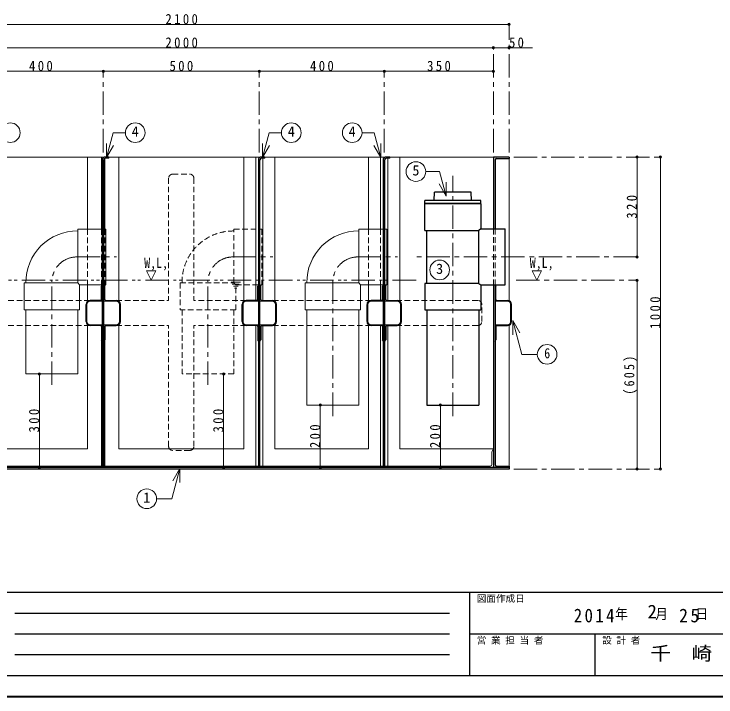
# Model space of a CAD drawing. Units: millimetres at full size, sheet at 1:15; some dimension numbers follow another scale. Extents: x -3100 to 2975, y -2083 to 2132.
# Drawn here: x -1606 to 643, y -2083 to 106 of the extents above; entities that cross this region are included whole.
import ezdxf
from ezdxf.enums import TextEntityAlignment as Align

# ---------------------------------------------------------------- set-up
doc = ezdxf.new("R2010")
doc.units = ezdxf.units.MM
doc.header["$LTSCALE"] = 15
doc.header["$PDMODE"] = 32
doc.header["$PDSIZE"] = 7.5
for name, pattern in [('CHAIN1', [8, 5, -1, 1, -1]), ('DASHED1', [1.8, 1.2, -0.6]), ('DOUBLE_CHAIN1', [8.8, 5, -1, 0.6, -0.6, 0.6, -1])]:
    doc.linetypes.add(name, pattern=pattern)
doc.layers.add('0-0____1', color=7, linetype='Continuous', lineweight=18)
doc.styles.add('ＭＳ ゴシック', font='')
doc.styles.get('ＭＳ ゴシック').set_extended_font_data('MS Gothic')

msp = doc.modelspace()

# ---------------------------------------------------------------- linework, layer by layer
at = {"layer": '0-0____1', "color": 4, "lineweight": 9}
for p, q in [((-2119.94, 72.48), (-19.94, 72.48)), ((-2069.94, -2.52), (-69.94, -2.52)), ((55.06, -2.52), (-69.94, -2.52)), ((-1719.94, -77.52), (-1319.94, -77.52)), ((-1319.94, -77.52), (-819.94, -77.52)), ((-819.94, -77.52), (-419.94, -77.52)), ((-419.94, -77.52), (-69.94, -77.52)), ((-1369.94, -352.52), (-1369.94, -583.52)), ((-1269.94, -352.52), (-1269.94, -814.52)), ((-869.94, -352.52), (-869.94, -814.52)), ((-769.94, -352.52), (-769.94, -814.52)), ((-469.94, -352.52), (-469.94, -583.52)), ((-369.94, -352.52), (-369.94, -814.52)), ((-19.94, -357.52), (-19.94, -814.27)), ((390.06, -352.52), (390.06, -672.52)), ((465.06, -1352.52), (465.06, -352.52)), ((-1369.94, -761.52), (-1369.94, -814.52)), ((-469.94, -761.52), (-469.94, -814.52)), ((390.06, -747.52), (390.06, -1352.52)), ((-1369.94, -890.01), (-1369.94, -1287.52)), ((-1269.94, -890.01), (-1269.94, -1287.52)), ((-869.94, -890.01), (-869.94, -1287.52)), ((-769.94, -890.01), (-769.94, -1287.52)), ((-469.94, -890.01), (-469.94, -1287.52)), ((-369.94, -890.01), (-369.94, -1287.52)), ((-19.94, -890.27), (-19.94, -1342.52)), ((-1524.44, -1047.52), (-1524.44, -1347.52)), ((-934.44, -1047.52), (-934.44, -1347.52)), ((-624.44, -1147.52), (-624.44, -1347.52)), ((-239.94, -1147.52), (-239.94, -1347.52)), ((-1669.94, -1287.52), (-1369.94, -1287.52)), ((-1269.94, -1287.52), (-869.94, -1287.52)), ((-769.94, -1287.52), (-469.94, -1287.52)), ((-369.94, -1287.52), (-69.94, -1287.52)), ((-1324.94, -1342.52), (-1708.44, -1342.52)), ((-124.94, -1342.52), (-1314.94, -1342.52))]:
    msp.add_line(p, q, dxfattribs=at)
at = {"layer": '0-0____1', "color": 4, "linetype": 'CHAIN1', "lineweight": 9}
for p, q in [((-19.94, -337.52), (-19.94, 72.48)), ((-69.94, -337.52), (-69.94, -2.52)), ((-1319.94, -337.52), (-1319.94, -77.52)), ((-819.94, -337.52), (-819.94, -77.52)), ((-419.94, -337.52), (-419.94, -77.52)), ((-4.94, -352.52), (465.06, -352.52)), ((-199.94, -1182.52), (-199.94, -412.52)), ((-1405.11, -672.52), (-1276.94, -672.52)), ((-905.11, -672.52), (-776.94, -672.52)), ((-505.11, -672.52), (-376.94, -672.52)), ((390.06, -672.52), (-317.94, -672.52)), ((-1484.44, -1082.52), (-1484.44, -751.9)), ((-984.44, -1082.52), (-984.44, -751.9)), ((-880.44, -753.77), (-910.44, -753.77)), ((-884.19, -760.02), (-906.69, -760.02)), ((-584.44, -1182.52), (-584.44, -751.9)), ((3.06, -747.52), (390.06, -747.52)), ((-887.94, -766.27), (-902.94, -766.27)), ((-891.69, -772.52), (-899.19, -772.52)), ((-4.94, -1352.52), (465.06, -1352.52))]:
    msp.add_line(p, q, dxfattribs=at)
at = {"layer": '0-0____1'}
for p, q in [((-1309.41, -354.18), (-1288.07, -274.53)), ((-1248.93, -274.53), (-1288.07, -274.53)), ((-809.41, -354.18), (-788.07, -274.53)), ((-748.93, -274.53), (-788.07, -274.53)), ((-490.95, -274.53), (-451.82, -274.53)), ((-430.47, -354.18), (-451.82, -274.53)), ((-1309.41, -354.18), (-1309.41, -309.18)), ((-809.41, -354.18), (-809.41, -309.18)), ((-430.47, -354.18), (-430.47, -309.18)), ((-1309.41, -354.18), (-1286.91, -315.21)), ((-809.41, -354.18), (-786.91, -315.21)), ((-430.47, -354.18), (-452.97, -315.21)), ((-1701.94, -352.52), (-1316.94, -352.52)), ((-1324.94, -583.52), (-1324.94, -352.52)), ((-1314.94, -583.52), (-1314.94, -356.93)), ((-1301.94, -352.52), (-816.94, -352.52)), ((-831.44, -352.52), (-831.44, -811.77)), ((-808.44, -356.52), (-808.44, -811.77)), ((-801.94, -352.52), (-416.94, -352.52)), ((-431.44, -352.52), (-431.44, -583.52)), ((-408.44, -356.52), (-408.44, -811.77)), ((-69.94, -352.52), (-401.94, -352.52)), ((-286.79, -399.05), (-242.27, -399.05)), ((-221.19, -477.74), (-242.27, -399.05)), ((-221.19, -477.74), (-243.69, -438.77)), ((-221.19, -477.74), (-221.19, -432.74)), ((-1401.44, -755.44), (-1401.44, -583.52)), ((-1401.44, -583.52), (-1321.94, -583.52)), ((-1317.94, -583.52), (-1311.94, -583.52)), ((-1311.94, -583.52), (-1311.94, -761.52)), ((-501.44, -755.44), (-501.44, -583.52)), ((-501.44, -583.52), (-421.94, -583.52)), ((-417.94, -583.52), (-411.94, -583.52)), ((-411.94, -583.52), (-411.94, -761.52)), ((-1166.19, -747.52), (-1181.19, -717.52)), ((83.81, -717.52), (53.81, -717.52)), ((68.81, -747.52), (53.81, -717.52)), ((68.81, -747.52), (83.81, -717.52)), ((-1573.44, -755.44), (-1401.44, -755.44)), ((-1573.44, -755.44), (-1573.44, -842.52)), ((-1401.44, -755.44), (-1395.44, -761.52)), ((-1395.44, -842.52), (-1395.44, -761.52)), ((-1395.44, -761.52), (-1321.94, -761.52)), ((-1324.94, -809.27), (-1324.94, -761.52)), ((-1317.94, -761.52), (-1311.94, -761.52)), ((-1314.94, -809.27), (-1314.94, -761.52)), ((-673.44, -755.44), (-501.44, -755.44)), ((-673.44, -755.44), (-673.44, -842.52)), ((-501.44, -755.44), (-495.44, -761.52)), ((-495.44, -842.52), (-495.44, -761.52)), ((-495.44, -761.52), (-421.94, -761.52)), ((-431.44, -761.52), (-431.44, -811.77)), ((-417.94, -761.52), (-411.94, -761.52)), ((-1371.94, -879.77), (-1371.94, -824.77)), ((-1321.94, -814.77), (-1361.94, -814.77)), ((-1317.94, -814.77), (-1277.94, -814.77)), ((-1267.94, -879.77), (-1267.94, -824.77)), ((-871.94, -879.77), (-871.94, -824.77)), ((-821.94, -814.77), (-861.94, -814.77)), ((-817.94, -814.77), (-777.94, -814.77)), ((-767.94, -879.77), (-767.94, -824.77)), ((-471.94, -879.77), (-471.94, -824.77)), ((-421.94, -814.77), (-461.94, -814.77)), ((-417.94, -814.77), (-377.94, -814.77)), ((-367.94, -879.77), (-367.94, -824.77)), ((-64.94, -814.77), (-24.94, -814.77)), ((-14.94, -879.77), (-14.94, -824.77)), ((-1395.44, -842.52), (-1573.44, -842.52)), ((-1567.44, -842.52), (-1567.44, -1047.52)), ((-1401.44, -842.52), (-1401.44, -1047.52)), ((-495.44, -842.52), (-673.44, -842.52)), ((-667.44, -842.52), (-667.44, -1147.52)), ((-501.44, -842.52), (-501.44, -1147.52)), ((-7.53, -876.71), (-7.53, -921.71)), ((-7.53, -876.71), (21.43, -984.79)), ((-7.53, -876.71), (14.97, -915.68)), ((-1321.94, -889.77), (-1361.94, -889.77)), ((-1324.94, -895.27), (-1324.94, -1347.52)), ((-1317.94, -889.77), (-1277.94, -889.77)), ((-1314.94, -895.27), (-1314.94, -1347.52)), ((-821.94, -889.77), (-861.94, -889.77)), ((-831.44, -892.77), (-831.44, -1347.52)), ((-817.94, -889.77), (-777.94, -889.77)), ((-808.44, -892.77), (-808.44, -1347.52)), ((-421.94, -889.77), (-461.94, -889.77)), ((-431.44, -892.77), (-431.44, -1347.52)), ((-417.94, -889.77), (-377.94, -889.77)), ((-408.44, -892.77), (-408.44, -1347.52)), ((-64.94, -889.77), (-24.94, -889.77)), ((70.61, -984.79), (21.43, -984.79)), ((-1401.44, -1047.52), (-1567.44, -1047.52)), ((-501.44, -1147.52), (-667.44, -1147.52)), ((-74.94, -1297.52), (-69.94, -1287.52)), ((-74.94, -1337.52), (-74.94, -1297.52)), ((-124.94, -1342.52), (-134.94, -1347.52)), ((-79.94, -1342.52), (-124.94, -1342.52)), ((-1074.53, -1350.62), (-1100.48, -1447.49)), ((-1074.53, -1350.62), (-1097.03, -1389.59)), ((-1074.53, -1350.62), (-1074.53, -1395.62)), ((-1100.48, -1447.49), (-1148.95, -1447.49))]:
    msp.add_line(p, q, dxfattribs=at)
at = {"layer": '0-0____1', "color": 5, "lineweight": 25}
for p, q in [((-1321.94, -1347.52), (-1321.94, -357.52)), ((-1301.94, -352.52), (-1316.94, -352.52)), ((-1301.94, -356.52), (-1312.94, -356.52)), ((-1301.94, -356.52), (-1301.94, -352.52)), ((-821.94, -1347.52), (-821.94, -357.52)), ((-801.94, -352.52), (-816.94, -352.52)), ((-801.94, -356.52), (-812.94, -356.52)), ((-801.94, -356.52), (-801.94, -352.52)), ((-421.94, -1347.52), (-421.94, -357.52)), ((-401.94, -352.52), (-416.94, -352.52)), ((-401.94, -356.52), (-412.94, -356.52)), ((-401.94, -356.52), (-401.94, -352.52)), ((-59.94, -357.52), (-19.94, -357.52)), ((-19.94, -352.52), (-19.94, -357.52)), ((-1317.94, -1347.52), (-1317.94, -361.52)), ((-817.94, -1347.52), (-817.94, -361.52)), ((-417.94, -1347.52), (-417.94, -361.52)), ((-64.94, -362.52), (-64.94, -582.52)), ((-259.44, -491.52), (-258.44, -465.52)), ((-289.94, -501.52), (-289.94, -491.52)), ((-109.94, -491.52), (-289.94, -491.52)), ((-109.94, -501.52), (-109.94, -491.52)), ((-109.94, -501.52), (-289.94, -501.52)), ((-109.94, -502.52), (-289.94, -502.52)), ((-289.94, -587.52), (-289.94, -502.52)), ((-109.94, -502.52), (-109.94, -582.52)), ((-109.94, -582.52), (-116.94, -587.52)), ((-109.94, -582.52), (-31.94, -582.52)), ((-289.94, -587.52), (-116.94, -587.52)), ((-282.94, -757.52), (-282.94, -587.52)), ((-116.94, -757.52), (-116.94, -587.52)), ((-1321.94, -761.77), (-1324.94, -766.77)), ((-1317.94, -761.77), (-1314.94, -766.77)), ((-821.94, -761.77), (-824.94, -766.77)), ((-817.94, -761.77), (-814.94, -766.77)), ((-421.94, -761.77), (-424.94, -766.77)), ((-417.94, -761.77), (-414.94, -766.77)), ((-289.94, -757.52), (-289.94, -842.52)), ((-116.94, -757.52), (-289.94, -757.52)), ((-116.94, -757.52), (-109.94, -762.52)), ((-109.94, -762.52), (-109.94, -842.52)), ((-69.94, -762.52), (-69.94, -1347.52)), ((-64.94, -762.52), (-64.94, -1337.52)), ((-64.49, -762.52), (-61.94, -766.77)), ((-1324.94, -808.77), (-1324.94, -766.77)), ((-1314.94, -808.77), (-1314.94, -766.77)), ((-824.94, -808.77), (-824.94, -766.77)), ((-814.94, -808.77), (-814.94, -766.77)), ((-424.94, -808.77), (-424.94, -766.77)), ((-414.94, -808.77), (-414.94, -766.77)), ((-61.94, -808.77), (-61.94, -766.77)), ((-1374.94, -879.77), (-1374.94, -824.77)), ((-1327.94, -811.77), (-1361.94, -811.77)), ((-1311.94, -811.77), (-1277.94, -811.77)), ((-1264.94, -879.77), (-1264.94, -824.77)), ((-874.94, -879.77), (-874.94, -824.77)), ((-827.94, -811.77), (-861.94, -811.77)), ((-811.94, -811.77), (-777.94, -811.77)), ((-764.94, -879.77), (-764.94, -824.77)), ((-474.94, -879.77), (-474.94, -824.77)), ((-427.94, -811.77), (-461.94, -811.77)), ((-411.94, -811.77), (-377.94, -811.77)), ((-364.94, -879.77), (-364.94, -824.77)), ((-58.94, -811.77), (-24.94, -811.77)), ((-11.94, -879.77), (-11.94, -824.77)), ((-289.94, -842.52), (-109.94, -842.52)), ((-282.94, -842.52), (-282.94, -1147.52)), ((-116.94, -842.52), (-116.94, -1147.52)), ((-1327.94, -892.77), (-1361.94, -892.77)), ((-1324.94, -895.77), (-1324.94, -937.77)), ((-1314.94, -895.77), (-1314.94, -937.77)), ((-1311.94, -892.77), (-1277.94, -892.77)), ((-827.94, -892.77), (-861.94, -892.77)), ((-824.94, -895.77), (-824.94, -937.77)), ((-814.94, -895.77), (-814.94, -937.77)), ((-811.94, -892.77), (-777.94, -892.77)), ((-427.94, -892.77), (-461.94, -892.77)), ((-424.94, -895.77), (-424.94, -937.77)), ((-414.94, -895.77), (-414.94, -937.77)), ((-411.94, -892.77), (-377.94, -892.77)), ((-61.94, -895.77), (-61.94, -937.77)), ((-58.94, -892.77), (-24.94, -892.77)), ((-1321.94, -942.77), (-1324.94, -937.77)), ((-1317.94, -942.77), (-1314.94, -937.77)), ((-821.94, -942.77), (-824.94, -937.77)), ((-817.94, -942.77), (-814.94, -937.77)), ((-421.94, -942.77), (-424.94, -937.77)), ((-417.94, -942.77), (-414.94, -937.77)), ((-64.94, -942.77), (-61.94, -937.77)), ((-282.94, -1147.52), (-116.94, -1147.52)), ((-19.94, -1347.52), (-2119.94, -1347.52)), ((-59.94, -1342.52), (-19.94, -1342.52)), ((-19.94, -1342.52), (-19.94, -1352.52)), ((-19.94, -1352.52), (-2119.94, -1352.52))]:
    msp.add_line(p, q, dxfattribs=at)
at = {"layer": '0-0____1', "color": 4, "linetype": 'DASHED1', "lineweight": 9}
for p, q in [((-1110.44, -420.52), (-1110.44, -811.77)), ((-1097.44, -407.52), (-1042.44, -407.52)), ((-1029.44, -420.52), (-1029.44, -811.77)), ((-1369.94, -583.52), (-1369.94, -761.52)), ((-1324.94, -583.52), (-1324.94, -761.52)), ((-1321.94, -583.52), (-1317.94, -583.52)), ((-1314.94, -583.52), (-1314.94, -761.52)), ((-901.44, -583.52), (-811.94, -583.52)), ((-901.44, -755.44), (-901.44, -583.52)), ((-811.94, -583.52), (-811.94, -761.52)), ((-469.94, -583.52), (-469.94, -761.52)), ((-431.44, -583.52), (-431.44, -761.52)), ((-421.94, -583.52), (-417.94, -583.52)), ((-1321.94, -761.52), (-1317.94, -761.52)), ((-1073.44, -755.44), (-901.44, -755.44)), ((-1073.44, -755.44), (-1073.44, -842.52)), ((-901.44, -755.44), (-895.44, -761.52)), ((-895.44, -761.52), (-811.94, -761.52)), ((-895.44, -842.52), (-895.44, -761.52)), ((-421.94, -761.52), (-417.94, -761.52)), ((-1677.94, -811.77), (-1361.94, -811.77)), ((-1277.94, -811.77), (-1110.44, -811.77)), ((-861.94, -811.77), (-1029.44, -811.77)), ((-461.94, -811.77), (-777.94, -811.77)), ((-120.44, -811.77), (-377.94, -811.77)), ((-107.44, -879.77), (-107.44, -824.77)), ((-895.44, -842.52), (-1073.44, -842.52)), ((-1067.44, -842.52), (-1067.44, -1047.52)), ((-1677.94, -892.77), (-1361.94, -892.77)), ((-1277.94, -892.77), (-1110.44, -892.77)), ((-1110.44, -1279.52), (-1110.44, -892.77)), ((-1029.44, -1279.52), (-1029.44, -892.77)), ((-861.94, -892.77), (-1029.44, -892.77)), ((-461.94, -892.77), (-777.94, -892.77)), ((-120.44, -892.77), (-377.94, -892.77)), ((-1042.44, -1292.52), (-1097.44, -1292.52))]:
    msp.add_line(p, q, dxfattribs=at)
at = {"layer": '0-0____1', "linetype": 'DASHED1'}
for p, q in [((-69.94, -582.52), (-69.94, -762.52)), ((-64.94, -582.52), (-64.94, -762.52)), ((-64.94, -761.77), (-64.49, -762.52))]:
    msp.add_line(p, q, dxfattribs=at)
at = {"layer": '0-0____1', "color": 4, "linetype": 'DOUBLE_CHAIN1', "lineweight": 9}
msp.add_line((-317.94, -747.52), (-2052.46, -747.52), dxfattribs=at)
at = {"layer": '0-0____1', "color": 6, "lineweight": 25}
for p, q in [((-3032.44, -1747.16), (2907.56, -1747.16)), ((-146.01, -2015.02), (-146.01, -1747.16)), ((-1603.15, -1814.12), (-210.3, -1814.12)), ((-210.3, -1881.09), (-1603.15, -1881.09)), ((2907.56, -1881.09), (-146.01, -1881.09)), ((255.77, -2015.02), (255.77, -1881.09)), ((-210.3, -1948.05), (-1603.15, -1948.05)), ((2907.56, -2015.02), (-3032.44, -2015.02))]:
    msp.add_line(p, q, dxfattribs=at)
at = {"layer": '0-0____1', "color": 1, "lineweight": 40}
msp.add_line((2975.06, -2082.52), (-3099.94, -2082.52), dxfattribs=at)
at = {"layer": '0-0____1', "color": 5, "lineweight": 25}
for points in [[(-19.94, -352.52), (-69.94, -352.52), (-69.94, -582.52)], [(-140.44, -491.52), (-141.44, -465.52), (-258.44, -465.52)], [(-109.94, -762.52), (-31.94, -762.52), (-31.94, -582.52)]]:
    msp.add_lwpolyline(points, dxfattribs=at)
at = {"layer": '0-0____1'}
msp.add_lwpolyline([(-1166.19, -747.52), (-1151.19, -717.52), (-1181.19, -717.52)], dxfattribs=at)
at = {"layer": '0-0____1', "color": 4, "linetype": 'DASHED1', "lineweight": 9}
msp.add_lwpolyline([(-901.44, -842.52), (-901.44, -1047.52), (-1067.44, -1047.52)], dxfattribs=at)
at = {"layer": '0-0____1'}
for centre in [(-1617.43, -274.53), (-1217.43, -274.53), (-717.43, -274.53), (-522.45, -274.53), (-318.29, -399.05), (-242.29, -714.36), (102.11, -984.79), (-1180.45, -1447.49)]:
    msp.add_circle(centre, 31.5, dxfattribs=at)
at = {"layer": '0-0____1', "color": 5, "lineweight": 25}
for centre, radius, start, end in [((-1316.94, -357.52), 5, 90, 180), ((-1312.94, -361.52), 5, 90, 180), ((-816.94, -357.52), 5, 90, 180), ((-812.94, -361.52), 5, 90, 180), ((-416.94, -357.52), 5, 90, 180), ((-412.94, -361.52), 5, 90, 180), ((-59.94, -362.52), 5, 90, 180), ((-1327.94, -808.77), 3, 270, 0), ((-1311.94, -808.77), 3, 180, 270), ((-827.94, -808.77), 3, 270, 0), ((-811.94, -808.77), 3, 180, 270), ((-427.94, -808.77), 3, 270, 0), ((-411.94, -808.77), 3, 180, 270), ((-58.94, -808.77), 3, 180, 270), ((-1361.94, -824.77), 13, 90, 180), ((-1277.94, -824.77), 13, 0, 90), ((-861.94, -824.77), 13, 90, 180), ((-777.94, -824.77), 13, 0, 90), ((-461.94, -824.77), 13, 90, 180), ((-377.94, -824.77), 13, 0, 90), ((-24.94, -824.77), 13, 0, 90), ((-1361.94, -879.77), 13, 180, 270), ((-1327.94, -895.77), 3, 0, 90), ((-1311.94, -895.77), 3, 90, 180), ((-1277.94, -879.77), 13, 270, 0), ((-861.94, -879.77), 13, 180, 270), ((-827.94, -895.77), 3, 0, 90), ((-811.94, -895.77), 3, 90, 180), ((-777.94, -879.77), 13, 270, 0), ((-461.94, -879.77), 13, 180, 270), ((-427.94, -895.77), 3, 0, 90), ((-411.94, -895.77), 3, 90, 180), ((-377.94, -879.77), 13, 270, 0), ((-58.94, -895.77), 3, 90, 180), ((-24.94, -879.77), 13, 270, 0), ((-59.94, -1337.52), 5, 180, 270)]:
    msp.add_arc(centre, radius, start, end, dxfattribs=at)
at = {"layer": '0-0____1', "color": 4, "linetype": 'DASHED1', "lineweight": 9}
for centre, radius, start, end in [((-1097.44, -420.52), 13, 90, 180), ((-1042.44, -420.52), 13, 0, 90), ((-903.6, -753.36), 163.86, 89.24625, 180.72786), ((-120.44, -824.77), 13, 0, 90), ((-120.44, -879.77), 13, 270, 0), ((-1097.44, -1279.52), 13, 180, 270), ((-1042.44, -1279.52), 13, 270, 0)]:
    msp.add_arc(centre, radius, start, end, dxfattribs=at)
at = {"layer": '0-0____1'}
for centre, radius, start, end in [((-1403.6, -753.36), 163.86, 89.24625, 180.72786), ((-503.6, -753.36), 163.86, 89.24625, 180.72786), ((-1361.94, -824.77), 10, 90, 180), ((-1277.94, -824.77), 10, 0, 90), ((-861.94, -824.77), 10, 90, 180), ((-777.94, -824.77), 10, 0, 90), ((-461.94, -824.77), 10, 90, 180), ((-377.94, -824.77), 10, 0, 90), ((-24.94, -824.77), 10, 0, 90), ((-1361.94, -879.77), 10, 180, 270), ((-1277.94, -879.77), 10, 270, 0), ((-861.94, -879.77), 10, 180, 270), ((-777.94, -879.77), 10, 270, 0), ((-461.94, -879.77), 10, 180, 270), ((-377.94, -879.77), 10, 270, 0), ((-24.94, -879.77), 10, 270, 0), ((-79.94, -1337.52), 5, 270, 0)]:
    msp.add_arc(centre, radius, start, end, dxfattribs=at)
at = {"layer": '0-0____1', "color": 4, "linetype": 'CHAIN1', "lineweight": 9}
for centre in [(-1403.6, -753.36), (-903.6, -753.36), (-503.6, -753.36)]:
    msp.add_arc(centre, 80.86, 91.07301, 178.96385, dxfattribs=at)
at = {"layer": '0-0____1', "color": 4}
for p in [(-19.94, 72.48), (-69.94, -2.52), (-19.94, -2.52), (-1319.94, -77.52), (-819.94, -77.52), (-419.94, -77.52), (-69.94, -77.52), (390.06, -352.52), (465.06, -352.52), (390.06, -672.52), (390.06, -747.52), (-1524.44, -1047.52), (-934.44, -1047.52), (-624.44, -1147.52), (-239.94, -1147.52), (-1524.44, -1347.52), (-934.44, -1347.52), (-624.44, -1347.52), (-239.94, -1347.52), (390.06, -1352.52), (465.06, -1352.52)]:
    msp.add_point(p, dxfattribs=at)

# ---------------------------------------------------------------- texts
at = {"layer": '0-0____1', "style": 'ＭＳ ゴシック'}
for s, height, p in [('4', 32.99, (-1228.68, -297.03)), ('4', 32.99, (-728.68, -297.03)), ('4', 32.99, (-533.7, -297.03)), ('5', 32.99, (-329.54, -421.55)), ('3', 32.99, (-253.54, -736.86)), ('1', 32.99, (-1191.7, -1469.99)), ('図面作成日', 21.99, (-123.51, -1784.66)), ('2', 43.99, (423.56, -1844.12)), ('営 業 担 当 者', 21.99, (-123.51, -1918.59)), ('設 計 者', 21.99, (278.27, -1918.59))]:
    msp.add_text(s, height=height, dxfattribs=at).set_placement(p, align=Align.BOTTOM_LEFT)
for s, height, width, p in [('W,L,', 32.99, 0.85, (-1188.69, -717.52)), ('W,L,', 32.99, 0.85, (46.31, -717.52)), ('6', 32.99, 0.85, (92.74, -1007.29)), ('千\u3000崎', 43.99, 1.1, (432.56, -1978.05))]:
    msp.add_text(s, height=height, dxfattribs=dict(at, width=width)).set_placement(p, align=Align.BOTTOM_LEFT)
at = {"layer": '0-0____1', "attachment_point": 7, "style": 'ＭＳ ゴシック'}
for s, insert, char_height in [('\\T1.38;\\W0.9;2100', (-1120.57, 72.48), 32.99), ('\\T1.38;\\W0.9;2000', (-1120.57, -2.52), 32.99), ('\\T1.36;\\W0.9;50', (-19.94, -2.52), 32.99), ('\\T1.38;\\W0.9;400', (-1557.44, -77.52), 32.99), ('\\T1.38;\\W0.9;500', (-1107.44, -77.52), 32.99), ('\\T1.38;\\W0.9;400', (-657.44, -77.52), 32.99), ('\\T1.38;\\W0.9;350', (-282.44, -77.52), 32.99), ('\\T1.27;\\W0.9;年\\~\\~\\~月\\~\\~\\~日', (320.06, -1836.62), 32.99), ('\\T1.28;\\W0.9;2014', (187.31, -1844.12), 43.99), ('\\T1.27;\\W0.95;25', (524.81, -1844.12), 43.99)]:
    msp.add_mtext(s, dxfattribs=dict(at, insert=insert, char_height=char_height))
at = {"layer": '0-0____1', "char_height": 32.99, "attachment_point": 7, "rotation": 90, "style": 'ＭＳ ゴシック'}
for s, insert in [('\\T1.38;\\W0.9;320', (390.06, -550.02)), ('\\T1.38;\\W0.9;1000', (465.06, -903.14)), ('\\T1.38;\\W0.85;(605)', (390.06, -1113.77)), ('\\T1.38;\\W0.9;300', (-1524.44, -1235.02)), ('\\T1.38;\\W0.9;300', (-934.44, -1235.02)), ('\\T1.38;\\W0.9;200', (-624.44, -1285.02)), ('\\T1.38;\\W0.9;200', (-239.94, -1285.02))]:
    msp.add_mtext(s, dxfattribs=dict(at, insert=insert))

doc.saveas('drawing.dxf')
